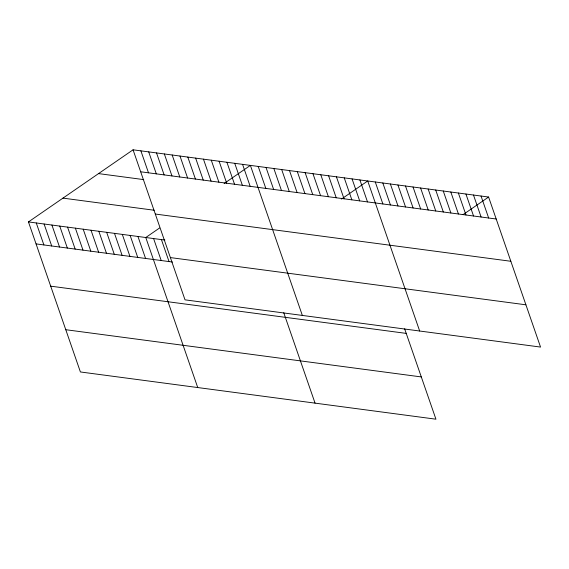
<?xml version="1.0" encoding="UTF-8"?>
<svg xmlns="http://www.w3.org/2000/svg" width="569" height="569" viewBox="0 0 569 569"><rect width="100%" height="100%" fill="white"/><g stroke="black" fill="none" stroke-linecap="round" stroke-linejoin="round"><path stroke-width="0.85" d="M404.63 328.782L435.939 419.197L80.407 371.962L28.45 221.924L133.061 149.803L488.593 197.038L540.55 347.076L185.017 299.842L133.061 149.803M159.583 227.991L145.778 237.515L197.735 387.553M224.15 183.481L250.388 165.394L302.345 315.432M341.478 199.065L367.716 180.978L419.666 331.016M463.045 214.648L488.593 197.038M140.671 171.781L496.204 219.015M98.537 173.602L143.729 179.612M62.974 198.126L154.227 210.246M155.309 214.044L510.841 261.271M28.45 221.924L164.896 240.054M170.387 257.586L525.92 304.813M36.06 243.902L172.507 262.032M50.698 286.164L406.23 333.391M65.769 329.707L421.302 376.934M481.04 196.035L488.65 218.012M473.486 195.025L481.097 217.009M465.933 194.022L473.543 216M458.372 193.019L465.983 214.997M450.819 192.016L458.429 213.994M443.265 191.013L450.876 212.991M435.712 190.01L443.322 211.988M428.151 189.008L435.762 210.985M420.598 188.005L428.208 209.982M413.044 187.002L420.655 208.979M405.491 185.992L413.101 207.977M397.937 184.989L405.548 206.967M390.377 183.986L397.987 205.964M382.823 182.983L390.434 204.961M375.27 181.98L382.88 203.958M359.893 179.939L367.503 201.917M352.069 178.901L359.679 200.878M344.245 177.862L351.855 199.84M336.428 176.824L344.039 198.801M328.605 175.778L336.215 197.763M320.781 174.74L328.391 196.718M312.964 173.701L320.575 195.679M305.14 172.663L312.751 194.641M297.317 171.625L304.927 193.602M289.493 170.586L297.103 192.564M281.676 169.548L289.287 191.525M273.853 168.509L281.463 190.487M266.029 167.471L273.639 189.449M258.212 166.433L265.823 188.41M242.565 164.349L250.175 186.333M234.741 163.31L242.358 185.288M283.746 312.73L315.055 403.137M226.924 162.272L234.535 184.249M219.101 161.233L226.711 183.211M211.277 160.195L218.887 182.172M203.46 159.156L211.071 181.134M195.636 158.118L203.247 180.096M187.813 157.08L195.423 179.057M179.989 156.041L187.606 178.019M172.172 155.003L179.783 176.98M164.349 153.964L171.959 175.942M156.525 152.919L164.135 174.903M148.708 151.88L156.319 173.858M140.884 150.842L148.495 172.82M161.418 239.592L169.029 261.569M153.594 238.553L161.205 260.531M137.954 236.476L145.564 258.454M130.13 235.431L137.741 257.416M122.314 234.392L129.924 256.37M114.49 233.354L122.1 255.332M106.666 232.316L114.277 254.293M98.842 231.277L106.453 253.255M91.026 230.239L98.636 252.216M83.202 229.2L90.812 251.178M75.378 228.162L82.989 250.14M67.562 227.123L75.172 249.101M59.738 226.085L67.348 248.063M51.914 225.047L59.525 247.024M44.09 224.001L51.701 245.986M36.274 222.963L43.884 244.94"/></g></svg>
